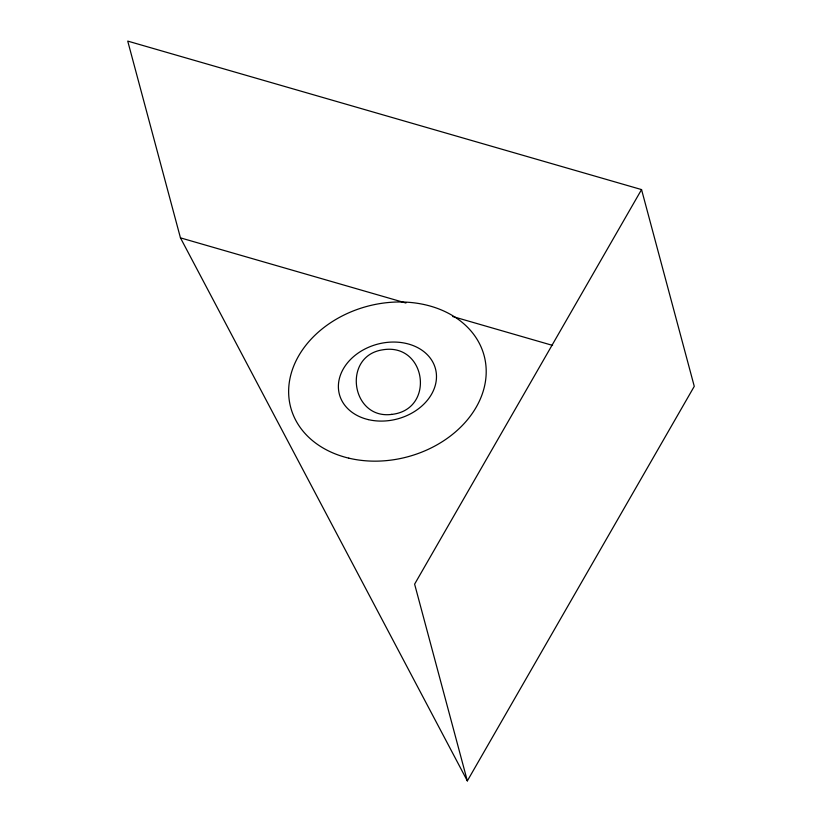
<?xml version="1.0" encoding="UTF-8"?>
<svg xmlns="http://www.w3.org/2000/svg" width="822" height="822" viewBox="0 0 822 822"><rect width="100%" height="100%" fill="white"/><g stroke="black" fill="none" stroke-linecap="round" stroke-linejoin="round"><path stroke-width="1.23" d="M641.55 189.584L414.617 584.144L467.338 780.9L694.271 386.34L641.55 189.584L127.729 41.1L180.45 237.856L467.338 780.9M391.457 414.432C435.773 409.88 426.351 342.281 382.6 349.833C341.849 355.998 351.128 419.898 391.837 414.38M180.45 237.856L405.945 303.02M452.768 316.552L552.569 345.394M368.246 419.6A49.721 38.696 -15 0 0 436.122 371.873A49.721 38.696 -15 0 0 357.919 353.234A49.721 38.696 -15 0 0 368.246 419.6M348.795 458.152A100.109 77.905 -15 0 0 485.473 362.05A100.109 77.905 -15 0 0 328.009 324.505A100.109 77.905 -15 0 0 348.795 458.152"/></g></svg>
